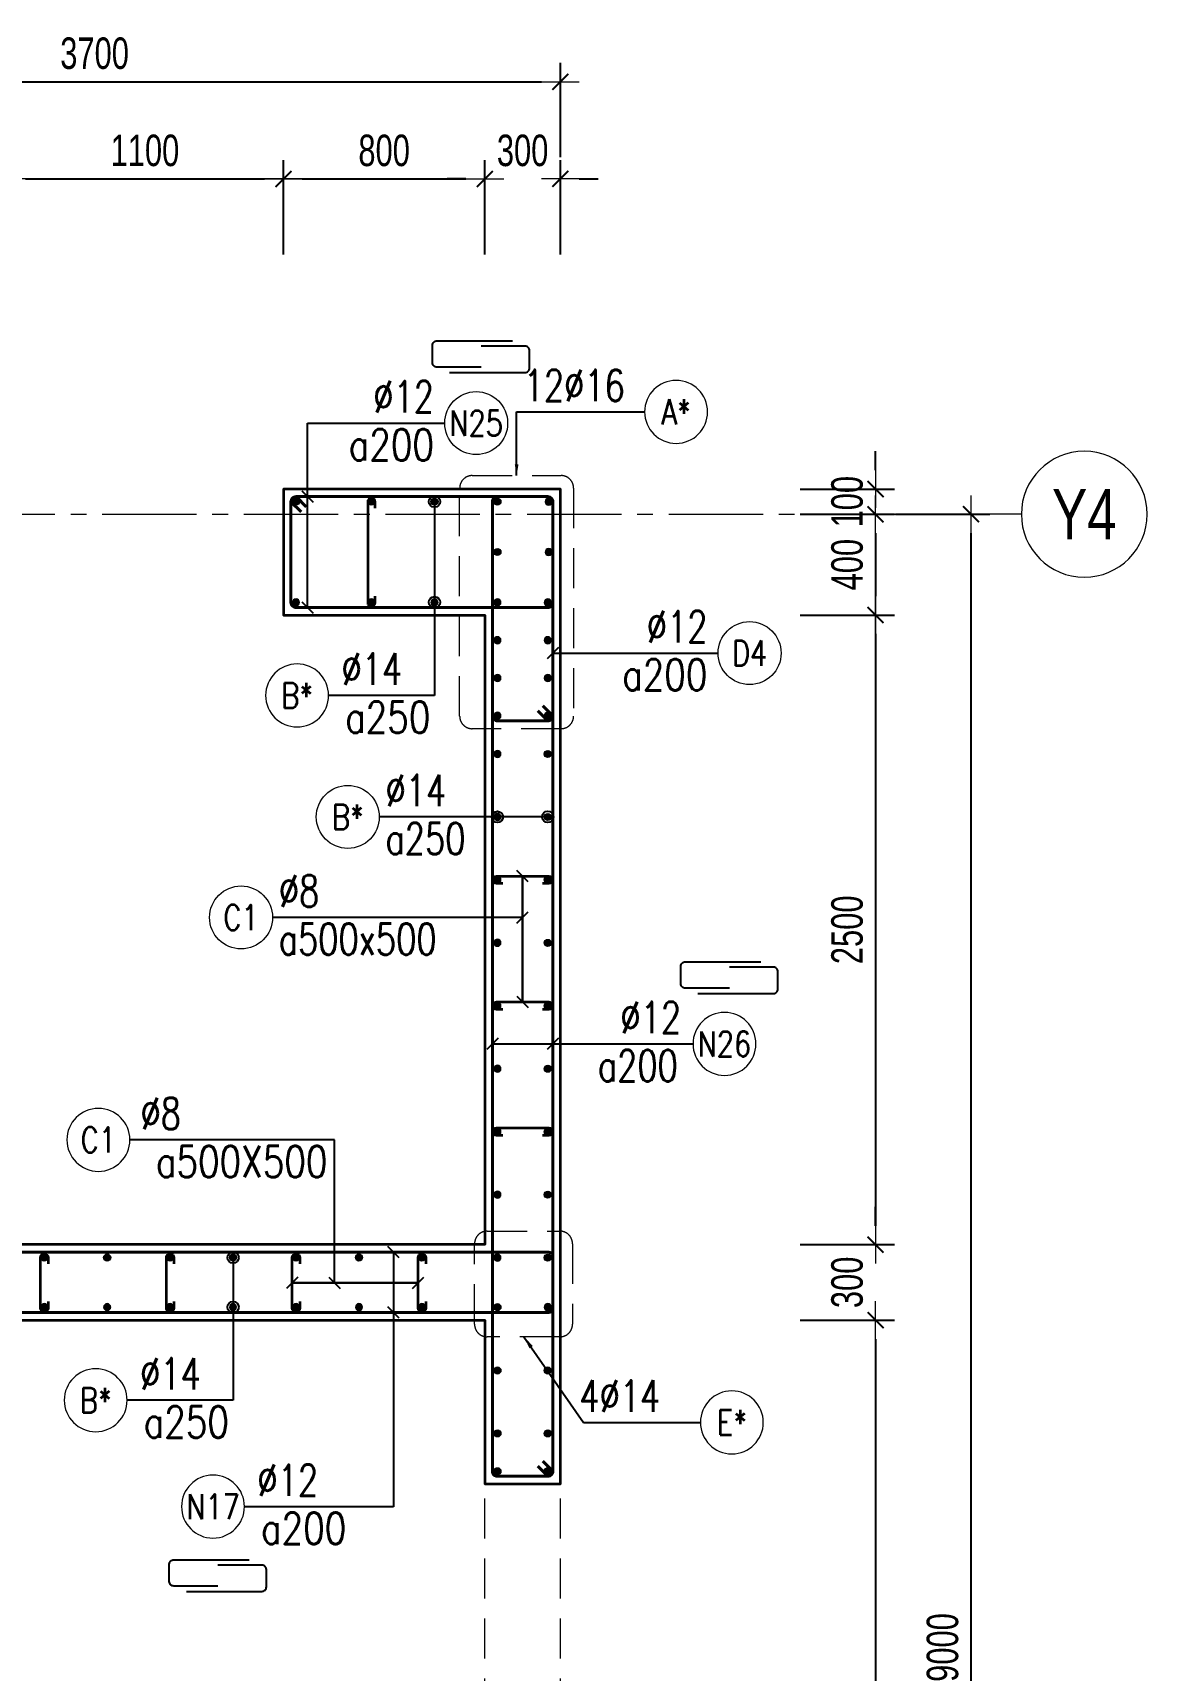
# Model space of a CAD drawing. Header units: millimetres. Extents: x 944027 to 981803, y -83026 to 82675.
# Drawn here: x 959076 to 963502, y -62476 to -55973 of the extents above; entities that cross this region are included whole.
import ezdxf
from ezdxf.enums import TextEntityAlignment as Align

# ---------------------------------------------------------------- set-up
doc = ezdxf.new("R2010")
doc.units = ezdxf.units.MM
doc.header["$MEASUREMENT"] = 0
for name, pattern in [('HIDDEN2', [4.7625, 3.175, -1.5875]), ('HT_Dim Grid$0$CENTER2', [1.125, 0.75, -0.125, 0.125, -0.125]), ('HT_Grid$0$CENTER2', [1.125, 0.75, -0.125, 0.125, -0.125])]:
    doc.linetypes.add(name, pattern=pattern)
doc.layers.get('0').update_dxf_attribs({"lineweight": 20})
doc.layers.get('Defpoints').update_dxf_attribs({"color": 151, "lineweight": 9})
for name, color, linetype, lineweight in [('HT_Dim Grid$0$NDC_S_AXIS', 5, 'HT_Dim Grid$0$CENTER2', 13), ('HT_Dim Grid$0$NDC_S_SYMBOL', 1, 'Continuous', 15), ('HT_Dim Grid$0$NDC_S_TEXT SYMBOL', 7, 'Continuous', 20), ('HT_Grid$0$NDC_S_AXIS', 5, 'HT_Grid$0$CENTER2', 13), ('KC-LEADER', 153, 'Continuous', 18), ('KC-THEP', 6, 'Continuous', 40), ('NDC_S_BEAM', 3, 'HIDDEN2', 20), ('NDC_S_DIM', 1, 'Continuous', 15), ('NDC_S_HIDDEN', 8, 'HIDDEN2', 13), ('NDC_S_LEADER', 1, 'Continuous', 15), ('NDC_S_REBAR', 4, 'Continuous', 35), ('NDC_S_STIRRUP', 4, 'Continuous', 40), ('NDC_S_VN TEXT', 7, 'Continuous', 20), ('NDC_S_WALL', 6, 'Continuous', 35)]:
    doc.layers.add(name, color=color, linetype=linetype, lineweight=lineweight)
doc.layers.add('Leader', color=6, linetype='Continuous')
doc.layers.add('Ligature', color=1, linetype='Continuous')
doc.styles.add('HT_Dim Grid$0$NDC_ANNO', font='', dxfattribs={"width": 0.8})
doc.styles.add('NDC_ARIAL', font='arial.ttf', dxfattribs={"width": 0.85})
doc.styles.add('NDC_DIM', font='', dxfattribs={"width": 0.75})
doc.styles.add('NDC_EN TXT', font='romans.shx', dxfattribs={"width": 0.8})
doc.styles.get('HT_Dim Grid$0$NDC_ANNO').set_extended_font_data('Dotum')
doc.styles.get('NDC_DIM').set_extended_font_data('Dotum')
doc.dimstyles.new('NDC_1-50', dxfattribs={"dimscale": 50, "dimtxt": 2.5, "dimasz": 1, "dimexe": 1.5, "dimexo": 0, "dimgap": 0.8, "dimtad": 1, "dimdec": 0, "dimdsep": 46, "dimtxsty": 'NDC_ARIAL', "dimblk": 'DIMMARK', "dimcen": 49999.938995, "dimdle": 1.5, "dimclrd": 1, "dimclre": 1, "dimclrt": 3, "dimadec": 0, "dimazin": 0, "dimtfac": 1, "dimtdec": 0, "dimtix": 1, "dimtmove": 2, "dimatfit": 3, "dimfxl": 1, "dimarcsym": 0})
doc.dimstyles.new('NDC_dim_30', dxfattribs={"dimscale": 30, "dimtxt": 2.5, "dimasz": 1.5, "dimexe": 1.5, "dimexo": 2.5, "dimgap": 1, "dimtad": 1, "dimdec": 0, "dimzin": 0, "dimdsep": 46, "dimtxsty": 'NDC_DIM', "dimblk": 'DIMMARK', "dimcen": 0.09, "dimdle": 1.2, "dimclrd": 1, "dimclre": 1, "dimclrt": 3, "dimadec": 0, "dimazin": 0, "dimtfac": 1, "dimtdec": 0, "dimtix": 1, "dimtofl": 0, "dimtmove": 0, "dimatfit": 3, "dimfxl": 6, "dimfxlon": 1, "dimtolj": 1, "dimtzin": 0, "dimarcsym": 0})
doc.dimstyles.new('NDC_dim_50', dxfattribs={"dimscale": 50, "dimtxt": 2.5, "dimasz": 1.5, "dimexe": 1.5, "dimexo": 2.5, "dimgap": 1, "dimtad": 1, "dimdec": 0, "dimzin": 0, "dimdsep": 46, "dimtxsty": 'NDC_DIM', "dimblk": 'DIMMARK', "dimcen": 0.09, "dimdle": 1.2, "dimclrd": 1, "dimclre": 1, "dimclrt": 3, "dimadec": 0, "dimazin": 0, "dimtfac": 1, "dimtdec": 0, "dimtix": 1, "dimtofl": 0, "dimtmove": 0, "dimatfit": 3, "dimfxl": 6, "dimfxlon": 1, "dimtolj": 1, "dimtzin": 0, "dimarcsym": 0})

# ---------------------------------------------------------------- blocks, each defined once
blk = doc.blocks.new('THEP')
at = {"layer": 'KC-LEADER', "color": 6}
blk.add_circle((0, 0), 14, dxfattribs=at)
at = {"layer": 'KC-THEP'}
for p, q in [((-14, 0), (14, 0)), ((9.9, 9.9), (-9.9, -9.9)), ((-9.9, 9.9), (9.9, -9.9)), ((0, 14), (0, -14))]:
    blk.add_line(p, q, dxfattribs=at)
blk = doc.blocks.new('DIMMARK')
at = {"layer": 'NDC_S_DIM', "color": 1}
blk.add_line((-1.5, 0), (1, 0), dxfattribs=at)
at = {"layer": 'NDC_S_DIM', "color": 2, "const_width": 0.1}
blk.add_lwpolyline([(-0.424, -0.424), (0.424, 0.424)], dxfattribs=at)
blk = doc.blocks.new('*U13')
blk.add_circle((-2.5, 0), 2.5)
at = {"layer": 'NDC_S_VN TEXT', "color": 3, "style": 'NDC_EN TXT', "width": 0.75}
blk.add_attdef('DK1', (0.5, 0.85), '', height=2.5, dxfattribs=at)
at = {"layer": 'NDC_S_VN TEXT', "color": 7, "style": 'NDC_EN TXT', "width": 0.8}
blk.add_attdef('SH2', text='', height=2, dxfattribs=at).set_placement((-2.5, 0), align=Align.MIDDLE)
blk = doc.blocks.new('*U10')
blk.add_circle((2.5, 0), 2.5)
at = {"layer": 'NDC_S_VN TEXT', "color": 3, "style": 'NDC_EN TXT'}
for tag, width, p in [('DK2', 0.75, (-0.85, 0.85)), ('KC2', 0.8, (-0.85, -2.97))]:
    blk.add_attdef(tag, text='', height=2.5, dxfattribs=dict(at, width=width)).set_placement(p, align=Align.RIGHT)
at = {"layer": 'NDC_S_VN TEXT', "color": 7, "style": 'NDC_EN TXT', "width": 0.8}
blk.add_attdef('SH3', text='', height=2, dxfattribs=at).set_placement((2.5, 0), align=Align.MIDDLE)
blk = doc.blocks.new('A$C72321851')
at = {"layer": 'Ligature'}
for points in [[(-60.9, -129.3), (-60.9, 170.9, -0.414214), (-43.3, 188.5), (25.8, 188.5, -0.414214), (43.4, 170.9), (43.4, -4.3)], [(-39.7, -4.3), (-39.7, -179.5, 0.414214), (-22.1, -197.1), (47, -197.1, 0.414214), (64.6, -179.5), (64.6, 120.7)]]:
    blk.add_lwpolyline(points, format="xyb", dxfattribs=at)
blk = doc.blocks.new('*D651')
at = {"layer": 'Defpoints', "color": 0, "transparency": 16777216}
for p in [(961171.5, -61653.7), (960871.5, -66403.7), (961171.5, -68065.7)]:
    blk.add_point(p, dxfattribs=at)
at = {"layer": 'NDC_S_DIM', "color": 1, "lineweight": -2, "transparency": 16777216}
for p, q in [((960871.5, -67765.7), (960871.5, -68140.7)), ((961171.5, -67765.7), (961171.5, -68140.7)), ((960796.5, -68065.7), (960721.5, -68065.7)), ((961246.5, -68065.7), (961321.5, -68065.7))]:
    blk.add_line(p, q, dxfattribs=at)
at = {"layer": 'NDC_S_DIM', "color": 1, "lineweight": -2, "transparency": 16777216, "xscale": 75, "yscale": 75, "zscale": 75}
blk.add_blockref('DIMMARK', (960871.5, -68065.7), dxfattribs=at)
at = {"layer": 'NDC_S_DIM', "color": 1, "lineweight": -2, "transparency": 16777216, "xscale": 75, "yscale": 75, "zscale": 75, "rotation": 180}
blk.add_blockref('DIMMARK', (961171.5, -68065.7), dxfattribs=at)
at = {"layer": 'NDC_S_DIM', "color": 3, "transparency": 16777216, "insert": (961021.5, -67953.2), "char_height": 125, "attachment_point": 5, "style": 'NDC_DIM'}
blk.add_mtext('\\A1;300', dxfattribs=at)
blk = doc.blocks.new('*D657')
at = {"layer": 'Defpoints', "color": 0, "transparency": 16777216}
for p in [(961171.5, -57785.4), (962423.3, -57785.4), (961171.5, -57885.4)]:
    blk.add_point(p, dxfattribs=at)
at = {"layer": 'NDC_S_DIM', "color": 1, "lineweight": -2, "transparency": 16777216}
for p, q in [((962423.3, -57710.4), (962423.3, -57635.4)), ((962123.3, -57785.4), (962498.3, -57785.4)), ((962123.3, -57885.4), (962498.3, -57885.4)), ((962423.3, -57960.4), (962423.3, -58035.4))]:
    blk.add_line(p, q, dxfattribs=at)
at = {"layer": 'NDC_S_DIM', "color": 1, "lineweight": -2, "transparency": 16777216, "xscale": 75, "yscale": 75, "zscale": 75}
for p, rotation in [((962423.3, -57785.4), 270), ((962423.3, -57885.4), 90)]:
    blk.add_blockref('DIMMARK', p, dxfattribs=dict(at, rotation=rotation))
at = {"layer": 'NDC_S_DIM', "color": 3, "transparency": 16777216, "insert": (962310.7, -57835.4), "char_height": 125, "attachment_point": 5, "rotation": 90, "style": 'NDC_DIM'}
blk.add_mtext('\\A1;100', dxfattribs=at)
blk = doc.blocks.new('*D658')
at = {"layer": 'Defpoints', "color": 0, "transparency": 16777216}
for p in [(961171.5, -57885.4), (962802.4, -57885.4), (961171.5, -66885.4)]:
    blk.add_point(p, dxfattribs=at)
at = {"layer": 'NDC_S_DIM', "color": 1, "lineweight": -2, "transparency": 16777216}
for p, q in [((962502.4, -57885.4), (962877.4, -57885.4)), ((962802.4, -66810.4), (962802.4, -57960.4)), ((962502.4, -66885.4), (962877.4, -66885.4))]:
    blk.add_line(p, q, dxfattribs=at)
at = {"layer": 'NDC_S_DIM', "color": 1, "lineweight": -2, "transparency": 16777216, "xscale": 75, "yscale": 75, "zscale": 75}
for p, rotation in [((962802.4, -57885.4), 90), ((962802.4, -66885.4), 270)]:
    blk.add_blockref('DIMMARK', p, dxfattribs=dict(at, rotation=rotation))
at = {"layer": 'NDC_S_DIM', "color": 3, "transparency": 16777216, "insert": (962689.8, -62385.4), "char_height": 125, "attachment_point": 5, "rotation": 90, "style": 'NDC_DIM'}
blk.add_mtext('\\A1;9000', dxfattribs=at)
blk = doc.blocks.new('*D618')
at = {"layer": 'Defpoints', "color": 0, "ltscale": 200, "transparency": 16777216}
for p in [(960071.5, -56553.8), (958971.5, -58285.4), (960071.5, -58285.4)]:
    blk.add_point(p, dxfattribs=at)
at = {"layer": 'NDC_S_DIM', "color": 1, "lineweight": -2, "ltscale": 200, "transparency": 16777216}
for p, q in [((958971.5, -56853.8), (958971.5, -56478.8)), ((960071.5, -56853.8), (960071.5, -56478.8)), ((959046.5, -56553.8), (959996.5, -56553.8))]:
    blk.add_line(p, q, dxfattribs=at)
at = {"layer": 'NDC_S_DIM', "color": 1, "lineweight": -2, "ltscale": 200, "transparency": 16777216, "xscale": 75, "yscale": 75, "zscale": 75, "rotation": 180}
blk.add_blockref('DIMMARK', (958971.5, -56553.8), dxfattribs=at)
at = {"layer": 'NDC_S_DIM', "color": 1, "lineweight": -2, "ltscale": 200, "transparency": 16777216, "xscale": 75, "yscale": 75, "zscale": 75}
blk.add_blockref('DIMMARK', (960071.5, -56553.8), dxfattribs=at)
at = {"layer": 'NDC_S_DIM', "color": 3, "ltscale": 200, "transparency": 16777216, "insert": (959521.5, -56441.2), "char_height": 125, "attachment_point": 5, "style": 'NDC_DIM'}
blk.add_mtext('\\A1;1100', dxfattribs=at)
blk = doc.blocks.new('*D619')
at = {"layer": 'Defpoints', "color": 0, "ltscale": 200, "transparency": 16777216}
for p in [(960871.5, -56553.8), (960071.5, -58285.4), (960871.5, -58285.4)]:
    blk.add_point(p, dxfattribs=at)
at = {"layer": 'NDC_S_DIM', "color": 1, "lineweight": -2, "ltscale": 200, "transparency": 16777216}
for p, q in [((960071.5, -56853.8), (960071.5, -56478.8)), ((960871.5, -56853.8), (960871.5, -56478.8)), ((960146.5, -56553.8), (960796.5, -56553.8))]:
    blk.add_line(p, q, dxfattribs=at)
at = {"layer": 'NDC_S_DIM', "color": 1, "lineweight": -2, "ltscale": 200, "transparency": 16777216, "xscale": 75, "yscale": 75, "zscale": 75, "rotation": 180}
blk.add_blockref('DIMMARK', (960071.5, -56553.8), dxfattribs=at)
at = {"layer": 'NDC_S_DIM', "color": 1, "lineweight": -2, "ltscale": 200, "transparency": 16777216, "xscale": 75, "yscale": 75, "zscale": 75}
blk.add_blockref('DIMMARK', (960871.5, -56553.8), dxfattribs=at)
at = {"layer": 'NDC_S_DIM', "color": 3, "ltscale": 200, "transparency": 16777216, "insert": (960471.5, -56441.2), "char_height": 125, "attachment_point": 5, "style": 'NDC_DIM'}
blk.add_mtext('\\A1;800', dxfattribs=at)
blk = doc.blocks.new('*D620')
at = {"layer": 'Defpoints', "color": 0, "ltscale": 200, "transparency": 16777216}
for p in [(961171.5, -56553.8), (960871.5, -58285.4), (961171.5, -58285.4)]:
    blk.add_point(p, dxfattribs=at)
at = {"layer": 'NDC_S_DIM', "color": 1, "lineweight": -2, "ltscale": 200, "transparency": 16777216}
for p, q in [((960871.5, -56853.8), (960871.5, -56478.8)), ((961171.5, -56853.8), (961171.5, -56478.8)), ((960796.5, -56553.8), (960721.5, -56553.8)), ((961246.5, -56553.8), (961321.5, -56553.8))]:
    blk.add_line(p, q, dxfattribs=at)
at = {"layer": 'NDC_S_DIM', "color": 1, "lineweight": -2, "ltscale": 200, "transparency": 16777216, "xscale": 75, "yscale": 75, "zscale": 75}
blk.add_blockref('DIMMARK', (960871.5, -56553.8), dxfattribs=at)
at = {"layer": 'NDC_S_DIM', "color": 1, "lineweight": -2, "ltscale": 200, "transparency": 16777216, "xscale": 75, "yscale": 75, "zscale": 75, "rotation": 180}
blk.add_blockref('DIMMARK', (961171.5, -56553.8), dxfattribs=at)
at = {"layer": 'NDC_S_DIM', "color": 3, "ltscale": 200, "transparency": 16777216, "insert": (961021.5, -56441.2), "char_height": 125, "attachment_point": 5, "style": 'NDC_DIM'}
blk.add_mtext('\\A1;300', dxfattribs=at)
blk = doc.blocks.new('*U22')
at = {"layer": 'HT_Dim Grid$0$NDC_S_SYMBOL'}
blk.add_line((5, 0), (9, 0), dxfattribs=at)
blk.add_circle((0, 0), 5, dxfattribs=at)
at = {"layer": 'HT_Dim Grid$0$NDC_S_TEXT SYMBOL', "color": 7, "style": 'HT_Dim Grid$0$NDC_ANNO', "width": 0.8}
blk.add_attdef('GRID', text='', height=4, rotation=270, dxfattribs=at).set_placement((0, 0), align=Align.MIDDLE)
blk = doc.blocks.new('*D629')
at = {"layer": 'Defpoints', "color": 0, "ltscale": 200, "transparency": 16777216}
for p in [(961171.5, -57885.4), (960871.5, -58285.4), (962423.3, -58285.4)]:
    blk.add_point(p, dxfattribs=at)
at = {"layer": 'NDC_S_DIM', "color": 1, "lineweight": -2, "ltscale": 200, "transparency": 16777216}
for p, q in [((962123.3, -57885.4), (962498.3, -57885.4)), ((962423.3, -57960.4), (962423.3, -58210.4)), ((962123.3, -58285.4), (962498.3, -58285.4))]:
    blk.add_line(p, q, dxfattribs=at)
at = {"layer": 'NDC_S_DIM', "color": 1, "lineweight": -2, "ltscale": 200, "transparency": 16777216, "xscale": 75, "yscale": 75, "zscale": 75}
for p, rotation in [((962423.3, -57885.4), 90), ((962423.3, -58285.4), 270)]:
    blk.add_blockref('DIMMARK', p, dxfattribs=dict(at, rotation=rotation))
at = {"layer": 'NDC_S_DIM', "color": 3, "ltscale": 200, "transparency": 16777216, "insert": (962310.7, -58085.4), "char_height": 125, "attachment_point": 5, "rotation": 90, "style": 'NDC_DIM'}
blk.add_mtext('\\A1;400', dxfattribs=at)
blk = doc.blocks.new('*D630')
at = {"layer": 'Defpoints', "color": 0, "ltscale": 200, "transparency": 16777216}
for p in [(960871.5, -58285.4), (960871.5, -60785.4), (962423.3, -60785.4)]:
    blk.add_point(p, dxfattribs=at)
at = {"layer": 'NDC_S_DIM', "color": 1, "lineweight": -2, "ltscale": 200, "transparency": 16777216}
for p, q in [((962123.3, -58285.4), (962498.3, -58285.4)), ((962423.3, -58360.4), (962423.3, -60710.4)), ((962123.3, -60785.4), (962498.3, -60785.4))]:
    blk.add_line(p, q, dxfattribs=at)
at = {"layer": 'NDC_S_DIM', "color": 1, "lineweight": -2, "ltscale": 200, "transparency": 16777216, "xscale": 75, "yscale": 75, "zscale": 75}
for p, rotation in [((962423.3, -58285.4), 90), ((962423.3, -60785.4), 270)]:
    blk.add_blockref('DIMMARK', p, dxfattribs=dict(at, rotation=rotation))
at = {"layer": 'NDC_S_DIM', "color": 3, "ltscale": 200, "transparency": 16777216, "insert": (962310.7, -59535.4), "char_height": 125, "attachment_point": 5, "rotation": 90, "style": 'NDC_DIM'}
blk.add_mtext('\\A1;2500', dxfattribs=at)
blk = doc.blocks.new('*D631')
at = {"layer": 'Defpoints', "color": 0, "ltscale": 200, "transparency": 16777216}
for p in [(960871.5, -60785.4), (960871.5, -61085.4), (962423.3, -61085.4)]:
    blk.add_point(p, dxfattribs=at)
at = {"layer": 'NDC_S_DIM', "color": 1, "lineweight": -2, "ltscale": 200, "transparency": 16777216}
for p, q in [((962423.3, -60710.4), (962423.3, -60635.4)), ((962123.3, -60785.4), (962498.3, -60785.4)), ((962123.3, -61085.4), (962498.3, -61085.4)), ((962423.3, -61160.4), (962423.3, -61235.4))]:
    blk.add_line(p, q, dxfattribs=at)
at = {"layer": 'NDC_S_DIM', "color": 1, "lineweight": -2, "ltscale": 200, "transparency": 16777216, "xscale": 75, "yscale": 75, "zscale": 75}
for p, rotation in [((962423.3, -60785.4), 270), ((962423.3, -61085.4), 90)]:
    blk.add_blockref('DIMMARK', p, dxfattribs=dict(at, rotation=rotation))
at = {"layer": 'NDC_S_DIM', "color": 3, "ltscale": 200, "transparency": 16777216, "insert": (962310.7, -60935.4), "char_height": 125, "attachment_point": 5, "rotation": 90, "style": 'NDC_DIM'}
blk.add_mtext('\\A1;300', dxfattribs=at)
blk = doc.blocks.new('*D632')
at = {"layer": 'Defpoints', "color": 0, "ltscale": 200, "transparency": 16777216}
for p in [(960871.5, -61085.4), (960871.5, -66485.4), (962423.3, -66485.4)]:
    blk.add_point(p, dxfattribs=at)
at = {"layer": 'NDC_S_DIM', "color": 1, "lineweight": -2, "ltscale": 200, "transparency": 16777216}
for p, q in [((962123.3, -61085.4), (962498.3, -61085.4)), ((962423.3, -61160.4), (962423.3, -66410.4)), ((962123.3, -66485.4), (962498.3, -66485.4))]:
    blk.add_line(p, q, dxfattribs=at)
at = {"layer": 'NDC_S_DIM', "color": 1, "lineweight": -2, "ltscale": 200, "transparency": 16777216, "xscale": 75, "yscale": 75, "zscale": 75}
for p, rotation in [((962423.3, -61085.4), 90), ((962423.3, -66485.4), 270)]:
    blk.add_blockref('DIMMARK', p, dxfattribs=dict(at, rotation=rotation))
at = {"layer": 'NDC_S_DIM', "color": 3, "ltscale": 200, "transparency": 16777216, "insert": (962310.7, -63785.4), "char_height": 125, "attachment_point": 5, "rotation": 90, "style": 'NDC_DIM'}
blk.add_mtext('\\A1;5400', dxfattribs=at)
blk = doc.blocks.new('*D635')
at = {"layer": 'Defpoints', "color": 0, "ltscale": 200, "transparency": 16777216}
for p in [(961171.5, -56167.9), (957471.5, -57071), (961171.5, -57951.4)]:
    blk.add_point(p, dxfattribs=at)
at = {"layer": 'NDC_S_DIM', "color": 1, "lineweight": -2, "ltscale": 200, "transparency": 16777216}
for p, q in [((957471.5, -56467.9), (957471.5, -56092.9)), ((961171.5, -56467.9), (961171.5, -56092.9)), ((957546.5, -56167.9), (961096.5, -56167.9))]:
    blk.add_line(p, q, dxfattribs=at)
at = {"layer": 'NDC_S_DIM', "color": 1, "lineweight": -2, "ltscale": 200, "transparency": 16777216, "xscale": 75, "yscale": 75, "zscale": 75, "rotation": 180}
blk.add_blockref('DIMMARK', (957471.5, -56167.9), dxfattribs=at)
at = {"layer": 'NDC_S_DIM', "color": 1, "lineweight": -2, "ltscale": 200, "transparency": 16777216, "xscale": 75, "yscale": 75, "zscale": 75}
blk.add_blockref('DIMMARK', (961171.5, -56167.9), dxfattribs=at)
at = {"layer": 'NDC_S_DIM', "color": 3, "ltscale": 200, "transparency": 16777216, "insert": (959321.5, -56055.3), "char_height": 125, "attachment_point": 5, "style": 'NDC_DIM'}
blk.add_mtext('\\A1;3700', dxfattribs=at)
blk = doc.blocks.new('*U11')
blk.add_circle((-2.5, 0), 2.5)
at = {"layer": 'NDC_S_VN TEXT', "color": 3, "style": 'NDC_EN TXT', "width": 0.75}
for tag, p in [('DK1', (0.5, 0.85)), ('KC1', (0.5, -2.97))]:
    blk.add_attdef(tag, p, '', height=2.5, dxfattribs=at)
at = {"layer": 'NDC_S_VN TEXT', "color": 7, "style": 'NDC_EN TXT', "width": 0.8}
blk.add_attdef('SH2', text='', height=2, dxfattribs=at).set_placement((-2.5, 0), align=Align.MIDDLE)
blk = doc.blocks.new('*U12')
blk.add_circle((-2.5, 0), 2.5)
at = {"layer": 'NDC_S_VN TEXT', "color": 3, "style": 'NDC_EN TXT', "width": 0.75}
for tag, p in [('DK1', (0.5, 0.85)), ('KC1', (0.5, -2.97))]:
    blk.add_attdef(tag, p, '', height=2.5, dxfattribs=at)
at = {"layer": 'NDC_S_VN TEXT', "color": 7, "style": 'NDC_EN TXT', "width": 0.8}
blk.add_attdef('SH2', text='', height=2, dxfattribs=at).set_placement((-2.5, 0), align=Align.MIDDLE)

msp = doc.modelspace()

# ---------------------------------------------------------------- linework, layer by layer
at = {"layer": 'HT_Grid$0$NDC_S_AXIS', "ltscale": 500}
msp.add_line((944726.6, -57885.4), (962802.4, -57885.4), dxfattribs=at)
at = {"layer": 'NDC_S_BEAM', "ltscale": 50}
for p, q in [((960871.5, -63143.7), (960871.5, -61743.7)), ((961171.5, -63143.7), (961171.5, -61743.7))]:
    msp.add_line(p, q, dxfattribs=at)
at = {"layer": 'NDC_S_HIDDEN', "ltscale": 50}
for points in [[(960821.5, -57731.6), (961174.1, -57731.6, -0.414214), (961224.1, -57781.6), (961224.1, -58686.8, -0.414214), (961174.1, -58736.8), (960821.5, -58736.8, -0.414214), (960771.5, -58686.8), (960771.5, -57781.6, -0.414214)], [(960880.6, -60732), (961169.6, -60732, -0.414214), (961219.6, -60782), (961219.6, -61101.7, -0.414214), (961169.6, -61151.7), (960880.6, -61151.7, -0.414214), (960830.6, -61101.7), (960830.6, -60782, -0.414214)]]:
    msp.add_lwpolyline(points, format="xyb", close=True, dxfattribs=at)
at = {"layer": 'NDC_S_REBAR'}
for points in [[(960436.2, -57861), (960436.2, -57836, 1), (960406.2, -57836), (960406.2, -58236, 1), (960436.2, -58236), (960436.2, -58211)], [(960943, -59352), (960918, -59352, -1), (960918, -59322), (961125, -59322, -1), (961125, -59352), (961100, -59352)], [(960943, -59852), (960918, -59852, -1), (960918, -59822), (961125, -59822, -1), (961125, -59852), (961100, -59852)], [(960943, -60352), (960918, -60352, -1), (960918, -60322), (961125, -60322, -1), (961125, -60352), (961100, -60352)], [(959136.5, -61012), (959136.5, -61037, -1), (959106.5, -61037), (959106.5, -60837, -1), (959136.5, -60837), (959136.5, -60862)], [(959636.5, -61012), (959636.5, -61037, -1), (959606.5, -61037), (959606.5, -60837, -1), (959636.5, -60837), (959636.5, -60862)], [(960136.5, -61012), (960136.5, -61037, -1), (960106.5, -61037), (960106.5, -60837, -1), (960136.5, -60837), (960136.5, -60862)], [(960636.5, -61012), (960636.5, -61037, -1), (960606.5, -61037), (960606.5, -60837, -1), (960636.5, -60837), (960636.5, -60862)]]:
    msp.add_lwpolyline(points, format="xyb", dxfattribs=at)
at = {"layer": 'NDC_S_STIRRUP'}
for points in [[(960161.5, -57855.4), (960121.5, -57815.4, 0.414214), (960101.5, -57835.4), (960101.5, -58235.4, 0.414214), (960121.5, -58255.4), (961121.5, -58255.4, 0.414214), (961141.5, -58235.4), (961141.5, -57835.4, 0.414214), (961121.5, -57815.4), (960121.5, -57815.4, 0.414214), (960101.5, -57835.4), (960141.5, -57875.4)], [(961101.5, -61645.4), (961141.5, -61685.4, -0.414214), (961121.5, -61705.4), (960921.5, -61705.4, -0.414214), (960901.5, -61685.4), (960901.5, -57835.4, -0.414214), (960921.5, -57815.4), (961121.5, -57815.4, -0.414214), (961141.5, -57835.4), (961141.5, -61685.4, -0.414214), (961121.5, -61705.4), (961081.5, -61665.4)], [(961101.6, -58645.4), (961141.6, -58685.4, -0.414214), (961121.6, -58705.4), (960921.6, -58705.4, -0.414214), (960901.6, -58685.4), (960901.5, -57835.4, -0.414214), (960921.5, -57815.4), (961121.5, -57815.4, -0.414214), (961141.5, -57835.4), (961141.6, -58685.4, -0.414214), (961121.6, -58705.4), (961081.6, -58665.4)], [(957961.5, -61015.4), (957921.5, -61055.4, -0.414214), (957901.5, -61035.4), (957901.5, -60835.4, -0.414214), (957921.5, -60815.4), (961121.5, -60815.4, -0.414214), (961141.5, -60835.4), (961141.5, -61035.4, -0.414358), (961121.5, -61055.4), (957921.5, -61055.4, -0.414214), (957901.5, -61035.4), (957941.5, -60995.4)]]:
    msp.add_lwpolyline(points, format="xyb", dxfattribs=at)
at = {"layer": 'NDC_S_WALL', "ltscale": 10}
msp.add_lwpolyline([(958171.5, -66485.4), (958171.5, -61085.4), (960871.5, -61085.4), (960871.5, -61735.4), (961171.5, -61735.4), (961171.5, -57785.4), (960071.5, -57785.4), (960071.5, -58285.4), (960871.5, -58285.4), (960871.5, -60785.4), (958171.5, -60785.4), (958171.5, -58285.4), (958971.5, -58285.4), (958971.5, -57785.4), (956922.7, -57785.4), (956922.7, -58285.4), (957871.5, -58285.4), (957871.5, -60185.4), (955071.5, -60185.4), (955071.5, -58285.4), (956121.5, -58285.4), (956121.5, -57785.4), (954771.5, -57785.4), (954771.5, -64885.4)], dxfattribs=at)

# ---------------------------------------------------------------- block references
at = {"layer": 'HT_Dim Grid$0$NDC_S_AXIS'}
ref = msp.add_blockref('*U22', (963252.4, -57885.4), dxfattribs=dict(at, xscale=-50, yscale=50, zscale=50))
ref.add_attrib('GRID', 'Y4', dxfattribs={"layer": 'HT_Dim Grid$0$NDC_S_TEXT SYMBOL', "color": 7, "height": 200, "style": 'HT_Dim Grid$0$NDC_ANNO', "width": 0.8}).set_placement((963252.4, -57885.4), align=Align.MIDDLE)
at = {"layer": 'KC-THEP'}
for p, rotation in [((960121.5, -57835.4), 9.668564436380946), ((960421.5, -57835.4), 9.668564436380946), ((960671.5, -57835.4), 9.668564436380946), ((960921.5, -57835.4), 9.668564436380946), ((960921.5, -58035.4), 9.668564436380946), ((961121.5, -58837.3), 9.66856443638095), ((961121.5, -59087.3), 9.66856443638095), ((961121.5, -59337.3), 9.66856443638095), ((961121.5, -59587.3), 9.66856443638095), ((961121.5, -59837.3), 9.66856443638095), ((961121.5, -60087.3), 9.66856443638095), ((961121.5, -60337.3), 9.66856443638095), ((961121.5, -60587.3), 9.66856443638095), ((959121.5, -60837), 189.6685644363809), ((959371.5, -60837), 189.6685644363809), ((959621.5, -60837), 189.6685644363809), ((959871.5, -60837), 189.6685644363809), ((960121.5, -60837), 189.6685644363809), ((960371.5, -60837), 189.6685644363809), ((960621.5, -60837), 189.6685644363809), ((961121.5, -60837.3), 9.66856443638095), ((960921.5, -61033.9), 9.668564436380898), ((960921.5, -61285.4), 9.668564436380926), ((961121.5, -61285.4), 9.668564436380926), ((960921.5, -61535.4), 9.668564436380926), ((961121.5, -61535.4), 9.668564436380926), ((960921.5, -61685.4), 9.668564436380926), ((961121.5, -61685.4), 9.668564436380926)]:
    msp.add_blockref('THEP', p, dxfattribs=dict(at, rotation=rotation))
at = {"layer": 'KC-THEP', "xscale": -1}
for p, rotation in [((961125, -57835.4), 170.331435563619), ((961125, -58035.4), 170.331435563619), ((960121.5, -58235.4), 170.331435563619), ((960421.5, -58235.4), 170.331435563619), ((960671.5, -58235.4), 170.331435563619), ((960921.5, -58235.4), 170.331435563619), ((961121.5, -58235.4), 170.331435563619), ((960921.5, -58385.4), 170.331435563619), ((961121.5, -58385.4), 170.331435563619), ((960921.5, -58535.4), 170.331435563619), ((961121.5, -58535.4), 170.331435563619), ((960921.5, -58685.4), 170.331435563619), ((961121.5, -58685.4), 170.331435563619), ((960921.5, -58837), 170.331435563619), ((960921.5, -59087), 170.331435563619), ((960921.5, -59337), 170.331435563619), ((960921.5, -59587), 170.331435563619), ((960921.5, -59837), 170.331435563619), ((960921.5, -60087), 170.331435563619), ((960921.5, -60337), 170.331435563619), ((960921.5, -60587), 170.331435563619), ((960921.5, -60837), 170.331435563619), ((959121.5, -61033.9), 350.3314355636191), ((959371.5, -61033.9), 350.3314355636191), ((959621.5, -61033.9), 350.3314355636191), ((959871.5, -61033.9), 350.3314355636191), ((960121.5, -61033.9), 350.3314355636191), ((960371.5, -61033.9), 350.3314355636191), ((960621.5, -61033.9), 350.3314355636191), ((961121.5, -61033.6), 170.331435563619)]:
    msp.add_blockref('THEP', p, dxfattribs=dict(at, rotation=rotation))
at = {"layer": 'Leader', "xscale": -1, "rotation": 270.0000000000001}
for p in [(960860.6, -57261.5), (961847.1, -59727.4), (959815.4, -62101.5)]:
    msp.add_blockref('A$C72321851', p, dxfattribs=at)
at = {"layer": 'NDC_S_VN TEXT'}
ref = msp.add_blockref('*U13', (961506, -57478.9), dxfattribs=dict(at, xscale=-50, yscale=50, zscale=50))
ref.add_attrib('SH2', 'A*', dxfattribs={"color": 7, "height": 100, "style": 'NDC_EN TXT', "width": 0.8}).set_placement((961631, -57478.9), align=Align.MIDDLE)
ref.add_attrib('DK1', '12%%C16', (961025.7, -57436.6), dxfattribs={"color": 3, "height": 125, "style": 'NDC_EN TXT', "width": 0.75})
at = {"layer": 'NDC_S_VN TEXT', "xscale": 50, "yscale": 50, "zscale": 50}
for name, p, values in [('*U10', (960712.1, -57523.5), {'SH3': 'N25', 'DK2': '%%C12', 'KC2': 'a200'}), ('*U10', (961798.2, -58436.6), {'SH3': 'D4', 'DK2': '%%C12', 'KC2': 'a200'}), ('*U11', (960452.2, -59087.2), {'SH2': 'B*', 'DK1': '%%C14', 'KC1': 'a250'}), ('*U12', (960028.2, -59486.3), {'SH2': 'C1', 'DK1': '%%c8', 'KC1': 'a500x500'})]:
    msp.add_blockref(name, p, dxfattribs=at).add_auto_attribs(values)
at = {"layer": 'NDC_S_VN TEXT'}
ref = msp.add_blockref('*U10', (960250.9, -58604.7), dxfattribs=dict(at, xscale=-50, yscale=50, zscale=50))
ref.add_attrib('SH3', 'B*', dxfattribs={"color": 7, "height": 100, "style": 'NDC_EN TXT', "width": 0.8}).set_placement((960125.9, -58604.7), align=Align.MIDDLE)
ref.add_attrib('DK2', '%%C14', dxfattribs={"color": 3, "height": 125, "style": 'NDC_EN TXT', "width": 0.75}).set_placement((960543.4, -58562.4), align=Align.RIGHT)
ref.add_attrib('KC2', 'a250', dxfattribs={"color": 3, "height": 125, "style": 'NDC_EN TXT', "width": 0.8}).set_placement((960655.3, -58753.3), align=Align.RIGHT)
ref = msp.add_blockref('*U11', (961698.3, -59988.6), dxfattribs=dict(at, xscale=-50, yscale=50, zscale=50))
ref.add_attrib('SH2', 'N26', dxfattribs={"color": 7, "height": 100, "style": 'NDC_EN TXT', "width": 0.8}).set_placement((961823.3, -59988.6), align=Align.MIDDLE)
ref.add_attrib('DK1', '%%C12', (961409.9, -59946.3), dxfattribs={"color": 3, "height": 125, "style": 'NDC_EN TXT', "width": 0.75})
ref.add_attrib('KC1', 'a200', (961320.6, -60137.2), dxfattribs={"color": 3, "height": 125, "style": 'NDC_EN TXT', "width": 0.75})
ref = msp.add_blockref('*U10', (959461.5, -60369.6), dxfattribs=dict(at, xscale=-50, yscale=50, zscale=50))
ref.add_attrib('SH3', 'C1', dxfattribs={"color": 7, "height": 100, "style": 'NDC_EN TXT', "width": 0.8}).set_placement((959336.5, -60369.6), align=Align.MIDDLE)
ref.add_attrib('DK2', '%%c8', dxfattribs={"color": 3, "height": 125, "style": 'NDC_EN TXT', "width": 0.75}).set_placement((959664.7, -60327.4), align=Align.RIGHT)
ref.add_attrib('KC2', 'a500X500', dxfattribs={"color": 3, "height": 125, "style": 'NDC_EN TXT', "width": 0.8}).set_placement((960246.8, -60518.3), align=Align.RIGHT)
ref = msp.add_blockref('*U10', (959450.9, -61403.6), dxfattribs=dict(at, xscale=-50, yscale=50, zscale=50))
ref.add_attrib('SH3', 'B*', dxfattribs={"color": 7, "height": 100, "style": 'NDC_EN TXT', "width": 0.8}).set_placement((959325.9, -61403.6), align=Align.MIDDLE)
ref.add_attrib('DK2', '%%C14', dxfattribs={"color": 3, "height": 125, "style": 'NDC_EN TXT', "width": 0.75}).set_placement((959743.4, -61361.3), align=Align.RIGHT)
ref.add_attrib('KC2', 'a250', dxfattribs={"color": 3, "height": 125, "style": 'NDC_EN TXT', "width": 0.8}).set_placement((959855.3, -61552.2), align=Align.RIGHT)
ref = msp.add_blockref('*U13', (961727.5, -61491.4), dxfattribs=dict(at, xscale=-50, yscale=50, zscale=50))
ref.add_attrib('SH2', 'E*', dxfattribs={"color": 7, "height": 100, "style": 'NDC_EN TXT', "width": 0.8}).set_placement((961852.5, -61491.4), align=Align.MIDDLE)
ref.add_attrib('DK1', '4%%C14', (961247.1, -61449.2), dxfattribs={"color": 3, "height": 125, "style": 'NDC_EN TXT', "width": 0.75})
ref = msp.add_blockref('*U10', (959916.8, -61826), dxfattribs=dict(at, xscale=-50, yscale=50, zscale=50))
ref.add_attrib('SH3', 'N17', dxfattribs={"color": 7, "height": 100, "style": 'NDC_EN TXT', "width": 0.8}).set_placement((959791.8, -61826), align=Align.MIDDLE)
ref.add_attrib('DK2', '%%C12', dxfattribs={"color": 3, "height": 125, "style": 'NDC_EN TXT', "width": 0.75}).set_placement((960209.3, -61783.7), align=Align.RIGHT)
ref.add_attrib('KC2', 'a200', dxfattribs={"color": 3, "height": 125, "style": 'NDC_EN TXT', "width": 0.8}).set_placement((960321.2, -61974.6), align=Align.RIGHT)

# ---------------------------------------------------------------- dimensions: what is measured, and where the dimension line sits
at = {"layer": 'NDC_S_DIM', "ltscale": 200}
for base, p1, p2, picture, middle in [((961171.5, -56167.9), (957471.5, -57071), (961171.5, -57951.4), '*D635', (959321.5, -56055.3)), ((960071.5, -56553.8), (958971.5, -58285.4), (960071.5, -58285.4), '*D618', (959521.5, -56441.2)), ((960871.5, -56553.8), (960071.5, -58285.4), (960871.5, -58285.4), '*D619', (960471.5, -56441.2)), ((961171.5, -56553.8), (960871.5, -58285.4), (961171.5, -58285.4), '*D620', (961021.5, -56441.2))]:
    dim = msp.add_linear_dim(base=base, p1=p1, p2=p2, dimstyle='NDC_dim_50', override={"dimtmove": 1}, dxfattribs=at)
    dim.commit()
    dim.dimension.update_dxf_attribs({"geometry": picture, "text_midpoint": middle})
at = {"layer": 'NDC_S_DIM'}
dim = msp.add_linear_dim(base=(962423.3, -57785.4), p1=(961171.5, -57885.4), p2=(961171.5, -57785.4), angle=90, dimstyle='NDC_dim_50', override={"dimtmove": 1}, dxfattribs=at)
dim.commit()
dim.dimension.update_dxf_attribs({"geometry": '*D657', "text_midpoint": (962310.7, -57835.4)})
at = {"layer": 'NDC_S_DIM', "ltscale": 200}
for base, p1, p2, picture, middle in [((962423.3, -58285.4), (961171.5, -57885.4), (960871.5, -58285.4), '*D629', (962310.7, -58085.4)), ((962423.3, -60785.4), (960871.5, -58285.4), (960871.5, -60785.4), '*D630', (962310.7, -59535.4)), ((962423.3, -61085.4), (960871.5, -60785.4), (960871.5, -61085.4), '*D631', (962310.7, -60935.4)), ((962423.3, -66485.4), (960871.5, -61085.4), (960871.5, -66485.4), '*D632', (962310.7, -63785.4))]:
    dim = msp.add_linear_dim(base=base, p1=p1, p2=p2, angle=90, dimstyle='NDC_dim_50', override={"dimtmove": 1}, dxfattribs=at)
    dim.commit()
    dim.dimension.update_dxf_attribs({"geometry": picture, "text_midpoint": middle})
at = {"layer": 'NDC_S_DIM'}
dim = msp.add_linear_dim(base=(962802.4, -57885.4), p1=(961171.5, -66885.4), p2=(961171.5, -57885.4), angle=90, dimstyle='NDC_dim_50', dxfattribs=at)
dim.commit()
dim.dimension.update_dxf_attribs({"geometry": '*D658', "text_midpoint": (962689.8, -62385.4)})
dim = msp.add_linear_dim(base=(961171.5, -68065.7), p1=(960871.5, -66403.7), p2=(961171.5, -61653.7), dimstyle='NDC_dim_50', override={"dimtmove": 1}, dxfattribs=at)
dim.commit()
dim.dimension.update_dxf_attribs({"geometry": '*D651', "text_midpoint": (961021.5, -67953.2)})

# ---------------------------------------------------------------- leaders
at = {"layer": 'NDC_S_LEADER'}
for points, dimstyle, override in [([(960997.8, -57731.6), (960997.8, -57478.9), (961506, -57478.9)], 'NDC_dim_30', {"dimtad": 0}), ([(960167.3, -58255.4), (960167.3, -57523.7), (960712.1, -57523.7)], 'NDC_dim_30', {"dimtad": 0, "dimldrblk": 'Oblique'}), ([(960167.3, -57815.4), (960167.3, -57523.7), (960712.1, -57523.7)], 'NDC_dim_30', {"dimtad": 0, "dimldrblk": 'Oblique'}), ([(960671.5, -57835), (960671.5, -58604.9), (960250.9, -58604.9)], 'NDC_dim_30', {"dimgap": 1, "dimtad": 0, "dimldrblk": 'Origin'}), ([(960671.5, -58235), (960671.5, -58604.9), (960250.9, -58604.9)], 'NDC_dim_30', {"dimgap": 1, "dimtad": 0, "dimldrblk": 'Origin'}), ([(961141.5, -58436.6), (961798.2, -58436.6)], 'NDC_dim_30', {"dimtad": 0, "dimldrblk": 'Oblique'}), ([(961121.2, -59086.9), (960452.2, -59087.2)], 'NDC_dim_30', {"dimtad": 0, "dimldrblk": 'Origin'}), ([(960921.2, -59087.2), (960452.2, -59087.2)], 'NDC_dim_30', {"dimtad": 0, "dimldrblk": 'Origin'}), ([(961021.5, -59322), (961021.5, -59822)], 'NDC_dim_30', {"dimtad": 0, "dimldrblk": 'Oblique'}), ([(961021.5, -59822), (961021.5, -59322)], 'NDC_dim_30', {"dimtad": 0, "dimldrblk": 'Oblique'}), ([(961021.5, -59486.3), (960028.2, -59486.3)], 'NDC_dim_30', {"dimtad": 0, "dimldrblk": 'Oblique'}), ([(960901.5, -59988.8), (961698.3, -59988.8)], 'NDC_dim_30', {"dimtad": 0, "dimldrblk": 'Oblique'}), ([(961141.5, -59988.8), (961698.3, -59988.8)], 'NDC_dim_30', {"dimtad": 0, "dimldrblk": 'Oblique'}), ([(960274.4, -60937), (960274.4, -60369.6), (959461.5, -60369.6)], 'NDC_dim_30', {"dimtad": 0, "dimldrblk": 'Oblique'}), ([(960508.6, -60815.4), (960508.6, -61826.2), (959916.8, -61826.2)], 'NDC_dim_30', {"dimtad": 0, "dimldrblk": 'Oblique'}), ([(959871.5, -60837), (959871.5, -61403.8), (959450.9, -61403.8)], 'NDC_dim_30', {"dimgap": 1, "dimtad": 0, "dimldrblk": 'Origin'}), ([(960106.5, -60937), (960606.5, -60937)], 'NDC_dim_30', {"dimtad": 0, "dimldrblk": 'Oblique'}), ([(960606.5, -60937), (960106.5, -60937)], 'NDC_dim_30', {"dimtad": 0, "dimldrblk": 'Oblique'}), ([(959871.5, -61033.9), (959871.5, -61403.8), (959450.9, -61403.8)], 'NDC_dim_30', {"dimgap": 1, "dimtad": 0, "dimldrblk": 'Origin'}), ([(960508.6, -61055.4), (960508.6, -61826.2), (959916.8, -61826.2)], 'NDC_dim_30', {"dimtad": 0, "dimldrblk": 'Oblique'}), ([(961027, -61151.7), (961263, -61491.4), (961727.5, -61491.4)], 'NDC_1-50', {"dimgap": 0.8, "dimtad": 0})]:
    msp.add_leader(points, dimstyle=dimstyle, override=override, dxfattribs=at)

doc.saveas('drawing.dxf')
